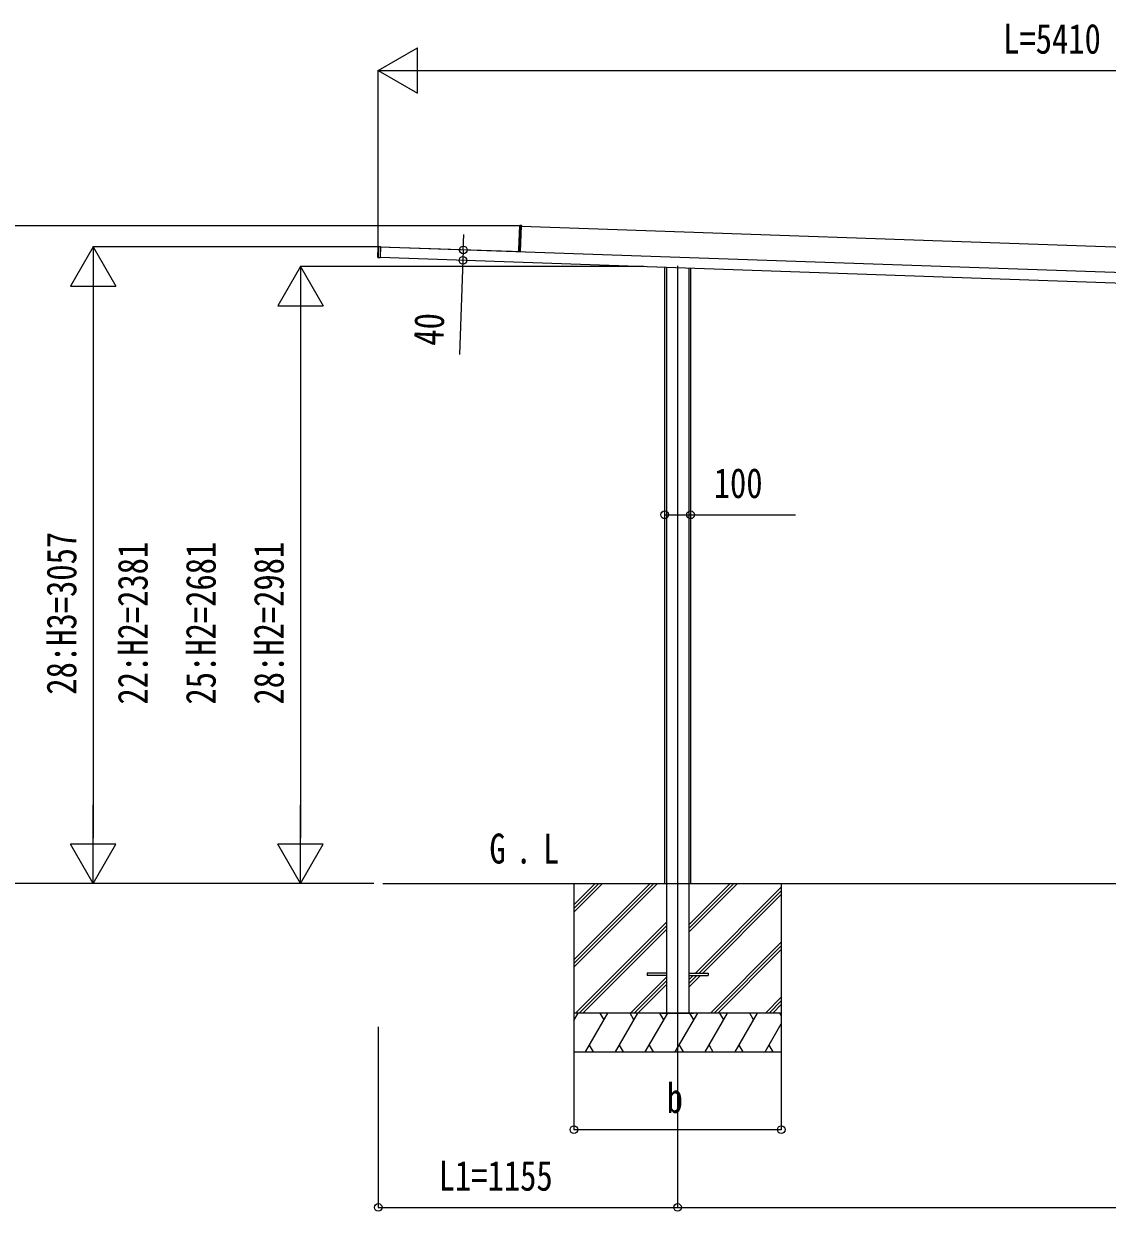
# Model space of a CAD drawing. Units: millimetres, scale not verified. Extents: x -14718 to 14718, y -10397 to 10401.
# Drawn here: x -4625 to -445, y -5976 to -1393 of the extents above; entities that cross this region are included whole.
import ezdxf
from ezdxf.enums import TextEntityAlignment as Align

# ---------------------------------------------------------------- set-up
doc = ezdxf.new("R2010")
doc.units = ezdxf.units.MM
doc.header["$LTSCALE"] = 50
for name, color, linetype in [('0-2_USER1', 3, 'Continuous'), ('0-4_YKK_12', 2, 'Continuous'), ('0-5_YKK_A1', 4, 'Continuous'), ('0-6_YKK_D', 6, 'Continuous')]:
    doc.layers.add(name, color=color, linetype=linetype)
doc.styles.add('ＭＳ ゴシック', font='')
doc.styles.get('ＭＳ ゴシック').set_extended_font_data('MS Gothic')

msp = doc.modelspace()

# ---------------------------------------------------------------- linework, layer by layer
at = {"layer": '0-4_YKK_12'}
msp.add_line((-2102.48, -2327.56), (-2102.48, -5264.1), dxfattribs=at)
at = {"layer": '0-5_YKK_A1'}
for p, q in [((-2710.72, -2172.05), (-2713.94, -2264.14)), ((-2710.72, -2172.05), (-2711.19, -2172.03)), ((-2705.18, -2171.9), (-2710.72, -2172.05)), ((-2710.7, -2171.55), (-2705.16, -2171.4)), ((-2708.72, -2273.31), (-2705.18, -2171.9)), ((-2705.26, -2174.1), (2033.66, -2339.59)), ((-2705.16, -2171.4), (-2705.18, -2171.9)), ((-3258.51, -2295.41), (-3257.08, -2254.35)), ((-3256.61, -2254.37), (-3258.04, -2295.42)), ((-3256.61, -2254.37), (-3257.08, -2254.35)), ((-3249.07, -2254.17), (-3256.61, -2254.37)), ((-3249.07, -2254.17), (-3250.53, -2296.15)), ((2145.55, -2443.56), (-3249.1, -2255.17)), ((-3213.32, -2256.42), (-3213.31, -2256.12)), ((-3213.31, -2256.12), (-3213.29, -2255.52)), ((-2743.73, -2272.82), (-2743.72, -2272.52)), ((-2743.72, -2272.52), (-2743.69, -2271.92)), ((-2743.69, -2271.92), (-2743.68, -2271.62)), ((-2739.73, -2272.96), (-2739.7, -2272.26)), ((-2708.73, -2273.34), (-2739.7, -2272.26)), ((-2714.22, -2272.15), (-2714.68, -2272.13)), ((-2713.94, -2264.14), (-2714.4, -2264.12)), ((-2713.94, -2264.14), (-2714.22, -2272.15)), ((-2708.72, -2273.31), (-2708.75, -2274.04)), ((-3258.04, -2295.42), (-3258.51, -2295.41)), ((-3250.55, -2296.65), (-3258.06, -2295.92)), ((-3258.04, -2295.42), (-3250.53, -2296.15)), ((-3250.53, -2296.15), (-3250.55, -2296.65)), ((2144.15, -2483.53), (-3250.5, -2295.15)), ((-2152.48, -2333.49), (-2152.48, -4711.6)), ((-2145.61, -2333.73), (-2145.61, -5211.6)), ((-2059.34, -2336.74), (-2059.34, -5211.6)), ((-2052.48, -2336.98), (-2052.48, -4711.6)), ((-3239.96, -4711.6), (2889.66, -4711.6)), ((-2502.48, -4711.6), (-2502.48, -5361.6)), ((-2502.48, -5005.58), (-2208.5, -4711.6)), ((-2502.48, -5019.72), (-2194.35, -4711.6)), ((-2502.48, -5033.86), (-2180.21, -4711.6)), ((-2502.48, -4793.44), (-2420.63, -4711.6)), ((-2502.48, -4807.59), (-2406.49, -4711.6)), ((-2502.48, -4821.73), (-2392.35, -4711.6)), ((-2059.34, -4899.09), (-1871.84, -4711.6)), ((-2059.34, -4884.95), (-1885.99, -4711.6)), ((-2059.34, -4870.81), (-1900.13, -4711.6)), ((-1702.48, -4711.6), (-1702.48, -5361.6)), ((-2033.5, -5057.1), (-1702.48, -4726.08)), ((-2019.36, -5057.1), (-1702.48, -4740.22)), ((-2005.21, -5057.1), (-1702.48, -4754.36)), ((-2496.37, -5211.6), (-2145.61, -4860.85)), ((-2482.22, -5211.6), (-2145.61, -4874.99)), ((-2468.08, -5211.6), (-2145.61, -4889.13)), ((-1975.87, -5211.6), (-1702.48, -4938.21)), ((-1961.72, -5211.6), (-1702.48, -4952.35)), ((-1947.58, -5211.6), (-1702.48, -4966.49)), ((-2284.23, -5211.6), (-2145.61, -5072.98)), ((-2270.09, -5211.6), (-2145.61, -5087.12)), ((-2219.98, -5057.1), (-2219.98, -5066.1)), ((-2145.61, -5057.1), (-2219.98, -5057.1)), ((-2145.61, -5066.1), (-2219.98, -5066.1)), ((-2059.34, -5057.1), (-1984.98, -5057.1)), ((-2059.34, -5111.22), (-2014.21, -5066.1)), ((-2059.34, -5082.94), (-2042.5, -5066.1)), ((-2059.34, -5097.08), (-2028.36, -5066.1)), ((-2059.34, -5066.1), (-1984.98, -5066.1)), ((-1984.98, -5057.1), (-1984.98, -5066.1)), ((-2255.95, -5211.6), (-2145.61, -5101.26)), ((-1763.73, -5211.6), (-1702.48, -5150.34)), ((-1749.59, -5211.6), (-1702.48, -5164.48)), ((-1735.45, -5211.6), (-1702.48, -5178.63)), ((-1702.48, -5211.6), (-2502.48, -5211.6)), ((-2502.48, -5240.54), (-2485.77, -5211.6)), ((-2457.93, -5361.6), (-2371.33, -5211.6)), ((-2386.33, -5237.58), (-2401.33, -5211.6)), ((-2342.46, -5361.6), (-2255.86, -5211.6)), ((-2270.86, -5237.58), (-2285.86, -5211.6)), ((-2226.99, -5361.6), (-2140.39, -5211.6)), ((-2155.39, -5237.58), (-2170.39, -5211.6)), ((-2163.38, -5211.6), (-2041.58, -5211.6)), ((-2111.52, -5361.6), (-2024.92, -5211.6)), ((-2039.92, -5237.58), (-2054.92, -5211.6)), ((-1996.05, -5361.6), (-1909.45, -5211.6)), ((-1924.45, -5237.58), (-1939.45, -5211.6)), ((-1880.58, -5361.6), (-1793.98, -5211.6)), ((-1808.98, -5237.58), (-1823.98, -5211.6)), ((-1702.48, -5222.05), (-1708.51, -5211.6)), ((-2500.77, -5237.58), (-2502.48, -5234.62)), ((-1765.11, -5361.6), (-1702.48, -5253.12)), ((-2502.48, -5361.6), (-1702.48, -5361.6)), ((-2442.93, -5335.62), (-2427.93, -5361.6)), ((-2327.46, -5335.62), (-2312.46, -5361.6)), ((-2211.99, -5335.62), (-2196.99, -5361.6)), ((-2096.52, -5335.62), (-2081.52, -5361.6)), ((-1981.05, -5335.62), (-1966.05, -5361.6)), ((-1865.58, -5335.62), (-1850.58, -5361.6)), ((-1750.11, -5335.62), (-1735.11, -5361.6))]:
    msp.add_line(p, q, dxfattribs=at)
for points in [[(-2714.68, -2272.13), (-2714.4, -2264.12), (-2711.19, -2172.03)], [(-3256.59, -2253.87), (-3249.05, -2253.67), (-3249.07, -2254.17)], [(-3213.29, -2255.52), (-3213.28, -2255.22), (-2743.68, -2271.62)], [(-2739.7, -2272.26), (-2739.69, -2271.76), (-2715, -2272.62)]]:
    msp.add_lwpolyline(points, dxfattribs=at)
for centre, radius, start, end in [((-2710.69, -2172.05), 0.5, 91.5, 178), ((-2708.66, -2171.87), 2.07, 171.06854, 184.93146), ((-3256.58, -2254.37), 0.5, 91.5, 178), ((-3254.55, -2254.19), 2.07, 171.06854, 184.93146), ((-2715.18, -2272.12), 0.5, 268, 358), ((-2715.19, -2271.85), 0.765, 269.05171, 301.0406), ((-2715, -2272.38), 0.242, 269.80053, 328.78296), ((-2712.12, -2257.36), 15.54, 259.3054, 261.87346), ((-2714.49, -2274.33), 1.85, 83.82294, 99.58333), ((-2717.45, -2272.27), 3.17, 351.51431, 355.97407), ((-2715.21, -2272.11), 1, 337.89786, 358), ((-2708.77, -2273.31), 0.046, 321.12762, 0.80407), ((-3258.01, -2295.43), 0.5, 178, 264.5), ((-3256, -2295.75), 2.07, 171.06854, 184.93146)]:
    msp.add_arc(centre, radius, start, end, dxfattribs=at)
for centre, ratio, start_param in [((-2721.8, -2272.89), 0.038227, 0), ((-2721.79, -2272.89), 0.061163, 0.0374041)]:
    msp.add_ellipse(centre, major_axis=(13.07, -0.46), ratio=ratio, start_param=start_param, end_param=0.962078, dxfattribs=at)
at = {"layer": '0-6_YKK_D'}
for p, q in [((-3257.43, -1573.6), (-3105.88, -1486.1)), ((-3105.88, -1661.1), (-3105.88, -1486.1)), ((-3257.43, -2292.14), (-3257.43, -1572.6)), ((-3257.43, -1573.6), (-3105.88, -1661.1)), ((-3257.43, -1573.6), (-2954.32, -1573.6)), ((-3082.43, -1573.6), (1977.58, -1573.6)), ((-2714.17, -2173.6), (-5158.43, -2173.6)), ((-2929.19, -2266.34), (-2927.12, -2206.88)), ((-4357.43, -2254.66), (-4444.93, -2406.22)), ((-3256.55, -2254.66), (-4358.43, -2254.66)), ((-4357.43, -2254.66), (-4269.93, -2406.22)), ((-4357.43, -2254.66), (-4357.43, -2557.77)), ((-2929.19, -2266.34), (-2930.59, -2306.32)), ((-3557.43, -2330.93), (-3644.93, -2482.49)), ((-2233.15, -2330.93), (-3558.43, -2330.93)), ((-3557.43, -2330.93), (-3469.93, -2482.49)), ((-3557.43, -2330.93), (-3557.43, -2634.04)), ((-2930.59, -2306.32), (-2943.29, -2669.9)), ((-4444.93, -2406.22), (-4269.93, -2406.22)), ((-4357.43, -2429.66), (-4357.43, -4536.6)), ((-3644.93, -2482.49), (-3469.93, -2482.49)), ((-3557.43, -2505.93), (-3557.43, -4536.6)), ((-4357.43, -4711.6), (-4357.43, -4408.49)), ((-3557.43, -4711.6), (-3557.43, -4408.49)), ((-4357.43, -4711.6), (-4444.93, -4560.05)), ((-4269.93, -4560.05), (-4444.93, -4560.05)), ((-4357.43, -4711.6), (-4269.93, -4560.05)), ((-3557.43, -4711.6), (-3644.93, -4560.05)), ((-3469.93, -4560.05), (-3644.93, -4560.05)), ((-3557.43, -4711.6), (-3469.93, -4560.05)), ((-3274.3, -4711.6), (-5158.43, -4711.6)), ((-3274.3, -4711.6), (-4358.43, -4711.6)), ((-3274.3, -4711.6), (-3558.43, -4711.6)), ((-3257.43, -5264.1), (-3257.43, -5962.6)), ((-2102.48, -5265.1), (-2102.48, -5962.6)), ((-2102.48, -5265.1), (-2102.48, -5962.6)), ((-2502.48, -5362.6), (-2502.48, -5662.6)), ((-1702.48, -5362.6), (-1702.48, -5662.6)), ((-2502.48, -5661.6), (-1702.48, -5661.6)), ((-3257.43, -5961.6), (-2102.48, -5961.6)), ((-2102.48, -5961.6), (1939.52, -5961.6))]:
    msp.add_line(p, q, dxfattribs=at)
msp.add_lwpolyline([(-2152.48, -3288.59), (-2052.48, -3288.59), (-1647.38, -3288.59)], dxfattribs=at)
for centre in [(-2930.59, -2306.32), (-2929.19, -2266.34), (-2152.48, -3288.59), (-2052.48, -3288.59), (-2502.48, -5661.6), (-1702.48, -5661.6), (-3257.43, -5961.6), (-2102.48, -5961.6), (-2102.48, -5961.6)]:
    msp.add_circle(centre, 14.88, dxfattribs=at)

# ---------------------------------------------------------------- texts
at = {"layer": '0-2_USER1', "style": 'ＭＳ ゴシック', "width": 0.8}
for s, p in [('G', (-2828.5, -4669.1)), ('L', (-2621.63, -4669.1)), ('.', (-2727.7, -4669.1))]:
    msp.add_text(s, height=115.5, dxfattribs=at).set_placement(p, align=Align.BOTTOM_LEFT)
at = {"layer": '0-6_YKK_D', "style": 'ＭＳ ゴシック', "width": 0.8}
for s, p in [('L=5410', (-846.43, -1543.6)), ('100', (-1962.98, -3258.59)), ('b', (-2144.48, -5631.6)), ('L1=1155', (-3024.35, -5931.6))]:
    msp.add_text(s, height=115.5, dxfattribs=at).set_placement(p, align=Align.BOTTOM_LEFT)
for s, rotation, p in [('40', 88, (-2972.22, -2638.87)), ('28:H3=3057', 90, (-4387.43, -3982.93)), ('22:H2=2381', 90, (-4112.43, -4021.07)), ('25:H2=2681', 90, (-3849.93, -4021.07)), ('28:H2=2981', 90, (-3587.43, -4021.07))]:
    msp.add_text(s, height=115.5, rotation=rotation, dxfattribs=at).set_placement(p, align=Align.BOTTOM_LEFT)

doc.saveas('drawing.dxf')
